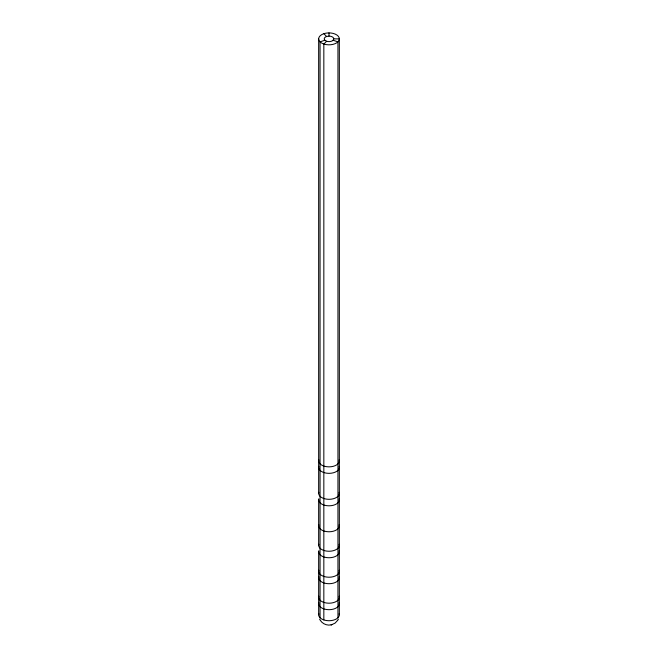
<?xml version="1.0" encoding="UTF-8"?>
<svg xmlns="http://www.w3.org/2000/svg" width="658" height="658" viewBox="0 0 658 658"><rect width="100%" height="100%" fill="white"/><g stroke="black" fill="none" stroke-linecap="round" stroke-linejoin="round"><path stroke-width="0.99" d="M324.871 40.245A4.771 2.755 0 0 1 326.615 36.486L329 36.116A4.771 2.755 0 0 1 333.771 38.871L333.129 40.245A4.771 2.755 0 0 1 326.615 41.257L324.871 40.245L320.051 41.849L320.051 617.747M338.048 619.729L338.385 619.104M337.801 620.181L335.07 623.126L331.509 624.779M326.615 41.257L323.835 44.037L323.835 619.935M320.199 620.181C322.412 623.866 327.084 625.865 331.27 624.837M331.032 624.894L331.805 624.705M333.771 38.871L339.339 38.871L339.339 614.761M333.129 40.245L337.949 41.849L337.949 617.747M323.835 33.698A10.339 5.971 0 0 1 339.339 38.871A10.339 5.971 0 0 1 323.835 44.037A10.339 5.971 0 0 1 323.835 33.698L326.615 36.486M319.615 619.104L319.952 619.729M329 32.9L329 36.116M318.661 38.871L318.661 493.352M318.661 499.841L318.661 545.293M318.661 551.782L318.661 614.761M339.183 459.852A10.339 5.971 0 0 1 329 466.859A10.339 5.971 0 0 1 318.817 459.852M339.183 544.256A10.339 5.971 0 0 1 329 551.256A10.339 5.971 0 0 1 318.817 544.256M339.183 524.78A10.339 5.971 0 0 1 329 531.779A10.339 5.971 0 0 1 318.817 524.78M339.183 570.223A10.339 5.971 0 0 1 329 577.231A10.339 5.971 0 0 1 318.817 570.223M339.183 550.746A10.339 5.971 0 0 1 329 557.754A10.339 5.971 0 0 1 318.817 550.746M339.183 596.197A10.339 5.971 0 0 1 329 603.205A10.339 5.971 0 0 1 318.817 596.197M339.183 576.721A10.339 5.971 0 0 1 329 583.72A10.339 5.971 0 0 1 318.817 576.721M339.183 613.725A10.339 5.971 0 0 1 329 620.733A10.339 5.971 0 0 1 318.817 613.725M339.183 602.687A10.339 5.971 0 0 1 329 609.695A10.339 5.971 0 0 1 318.817 602.687M339.183 466.341A10.339 5.971 0 0 1 329 473.349A10.339 5.971 0 0 1 318.817 466.341M339.183 492.316A10.339 5.971 0 0 1 329 499.315A10.339 5.971 0 0 1 318.817 492.316M339.183 498.805A10.339 5.971 0 0 1 329 505.813A10.339 5.971 0 0 1 318.817 498.805"/></g></svg>
